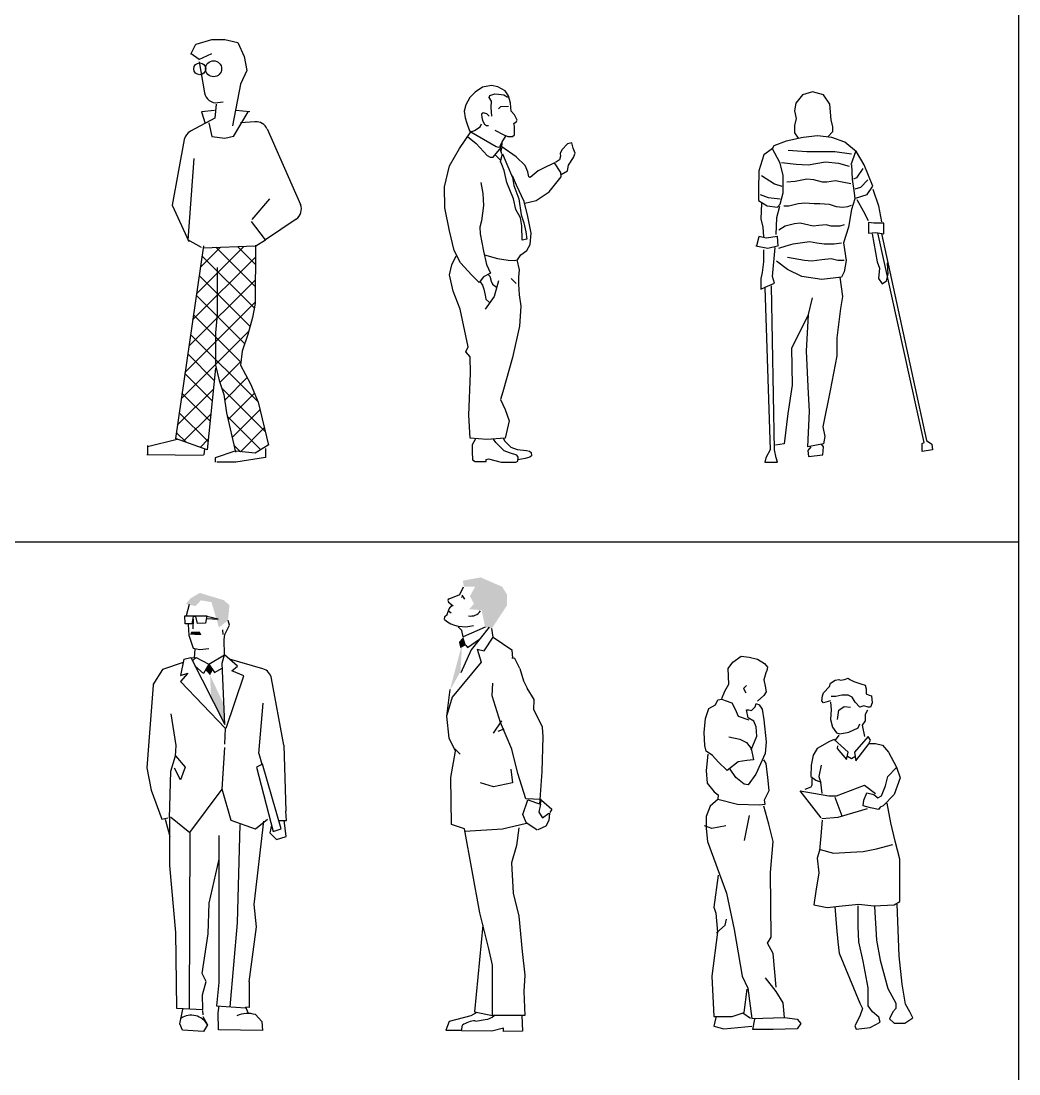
# Model space of a CAD drawing. Header units: millimetres. Extents: x 80073 to 99926, y 37306 to 52946.
# Drawn here: x 95718 to 99926, y 45159 to 49599 of the extents above; entities that cross this region are included whole.
import ezdxf

# ---------------------------------------------------------------- set-up
doc = ezdxf.new("R2010")
doc.units = ezdxf.units.MM
doc.layers.add('www.cad-blocks.net', color=7, linetype='Continuous')

# ---------------------------------------------------------------- blocks, each defined once
blk = doc.blocks.new('*X38')
at = {"color": 0}
for p, q in [((2.2293, 1.0928), (2.4289, 1.2924)), ((2.2455, 1.2037), (2.331, 1.2891)), ((2.4776, 1.1214), (2.3106, 1.2885)), ((2.4781, 1.2156), (2.4023, 1.2915)), ((2.2132, 0.9819), (2.4783, 1.247)), ((2.4733, 1.0311), (2.2525, 1.2518)), ((2.4552, 0.9545), (2.2405, 1.1691)), ((2.197, 0.871), (2.4778, 1.1518)), ((2.4332, 0.8818), (2.2284, 1.0865)), ((2.1808, 0.7601), (2.4773, 1.0566)), ((2.4165, 0.8037), (2.2164, 1.0038)), ((2.1646, 0.6492), (2.4496, 0.9343)), ((2.4881, 0.6374), (2.2043, 0.9212)), ((2.3042, 0.7266), (2.1922, 0.8385)), ((2.3278, 0.7177), (2.4169, 0.8068)), ((2.2954, 0.6407), (2.1802, 0.7559)), ((2.3482, 0.6434), (2.4436, 0.7388)), ((2.1485, 0.5384), (2.3005, 0.6904)), ((2.2866, 0.5547), (2.1681, 0.6732)), ((2.5189, 0.5119), (2.3353, 0.6955)), ((2.3624, 0.5628), (2.4735, 0.6739)), ((2.2779, 0.4688), (2.1561, 0.5906)), ((2.1749, 0.4701), (2.2897, 0.5849)), ((2.3799, 0.4857), (2.4969, 0.6026)), ((2.5011, 0.4349), (2.3592, 0.5769)), ((2.1859, 0.466), (2.144, 0.5079)), ((2.4151, 0.4262), (2.5154, 0.5264)), ((2.2442, 0.4447), (2.2789, 0.4794)), ((2.4152, 0.4261), (2.387, 0.4543))]:
    blk.add_line(p, q, dxfattribs=at)
blk = doc.blocks.new('A$C3CC35B00')
at = {"linetype": 'ByBlock'}
for p, q in [((0.2069, 1.7634), (0.2733, 1.7829)), ((0.2733, 1.7829), (0.328, 1.7829)), ((0.328, 1.7829), (0.3826, 1.7699)), ((0.1847, 1.7208), (0.2067, 1.7635)), ((0.3826, 1.7699), (0.4099, 1.7114)), ((0.2205, 1.6987), (0.1862, 1.7223)), ((0.2187, 1.6984), (0.2733, 1.7244)), ((0.2205, 1.6888), (0.2423, 1.5582)), ((0.4099, 1.7114), (0.4217, 1.6529)), ((0.4217, 1.6529), (0.3943, 1.5945)), ((0.3943, 1.5945), (0.3611, 1.4189)), ((0.292, 1.5102), (0.2861, 1.4507)), ((0.2985, 1.5169), (0.3218, 1.5201)), ((0.285, 1.484), (0.2304, 1.4775)), ((0.2304, 1.4775), (0.2458, 1.4293)), ((0.4256, 1.4775), (0.3631, 1.3735)), ((0.4334, 1.4775), (0.3748, 1.484)), ((0.2861, 1.4507), (0.183, 1.3961)), ((0.2616, 1.432), (0.2733, 1.3735)), ((0.4555, 1.4363), (0.3943, 1.432)), ((0.5062, 1.4061), (0.6468, 1.0869)), ((0.1572, 1.361), (0.1059, 1.0845)), ((0.2733, 1.3735), (0.328, 1.367)), ((0.328, 1.367), (0.3644, 1.3755)), ((0.1972, 1.2812), (0.1721, 0.936)), ((0.4435, 1.0237), (0.5185, 1.1111)), ((0.1059, 1.0845), (0.1764, 0.9311)), ((0.629, 1.0253), (0.4997, 0.9382)), ((0.4997, 0.9382), (0.4412, 1.0161)), ((0.2304, 0.9057), (0.1718, 0.9382)), ((0.4594, 0.9125), (0.4997, 0.9382)), ((0.2382, 0.9122), (0.1198, 0.1009)), ((0.2389, 0.905), (0.4568, 0.9122)), ((0.458, 0.9156), (0.4568, 0.6693)), ((0.2967, 0.8221), (0.2967, 0.6953)), ((0.2967, 0.6953), (0.2967, 0.6238)), ((0.4568, 0.6693), (0.4451, 0.6108)), ((0.2967, 0.6238), (0.2889, 0.5458)), ((0.4451, 0.6108), (0.4256, 0.5393)), ((0.2889, 0.5458), (0.2889, 0.4094)), ((0.4256, 0.5393), (0.4021, 0.4679)), ((0.4021, 0.4679), (0.3943, 0.4094)), ((0.2889, 0.4094), (0.3045, 0.3444)), ((0.3943, 0.4094), (0.4373, 0.3314)), ((0.2889, 0.3964), (0.2538, 0.052)), ((0.3045, 0.3444), (0.3241, 0.2859)), ((0.4373, 0.3314), (0.4685, 0.2534)), ((0.3241, 0.2859), (0.3358, 0.2079)), ((0.4685, 0.2534), (0.5125, 0.072)), ((0.3358, 0.2079), (0.3732, 0.0431)), ((0.1279, 0.0953), (0.0027, 0.0645)), ((0.2538, 0.052), (0.1198, 0.1009)), ((0.0027, 0.0703), (0.0027, 0.032)), ((0.2422, 0.056), (0.2401, 0.032)), ((0.3707, 0.0461), (0.2871, 0.0186)), ((0.4568, 0.039), (0.3744, 0.0461)), ((0.5114, 0.0715), (0.4568, 0.039)), ((0.4997, 0.0585), (0.4997, 0.0195)), ((0, 0.033), (0.2387, 0.0304)), ((0.2871, 0.0186), (0.2871, 0.0006)), ((0.3748, 0), (0.2947, 0.0006)), ((0.4997, 0.0195), (0.3748, 0))]:
    blk.add_line(p, q, dxfattribs=at)
for centre, radius in [((0.2811, 1.6594), 0.0338), ((0.2226, 1.6594), 0.025)]:
    blk.add_circle(centre, radius, dxfattribs=at)
for centre, start, end in [((0.2916, 1.5664), 189.4742, 277.8972), ((0.4604, 1.386), 23.7765, 94.3268), ((0.2064, 1.3519), 117.9068, 169.4963), ((0.6011, 1.0667), 303.9698, 23.7765)]:
    blk.add_arc(centre, 0.05, start, end, dxfattribs=at)
blk.add_blockref('*X38', (-2.0205, -0.3818), dxfattribs=at)
blk = doc.blocks.new('A$C4BBA3405')
at = {"linetype": 'ByBlock'}
for p, q in [((0.2426, 1.3003), (0.2365, 1.3172)), ((0.186, 0.7908), (0.1919, 0.7845)), ((0.1919, 0.7845), (0.1978, 0.7638)), ((0.1978, 0.7638), (0.2029, 0.7514)), ((0.3028, 0.7535), (0.2816, 0.7752)), ((0.2138, 0.7421), (0.2198, 0.7391))]:
    blk.add_line(p, q, dxfattribs=at)
for points in [[(0.212, 1.4001), (0.2512, 1.3804), (0.2674, 1.3733), (0.287, 1.3733), (0.2951, 1.3804), (0.2962, 1.417), (0.2928, 1.4282), (0.3043, 1.4367), (0.3066, 1.4424), (0.2951, 1.4649), (0.2812, 1.4804), (0.279, 1.5143), (0.2708, 1.5453), (0.2558, 1.5664), (0.2258, 1.5834), (0.1993, 1.589), (0.1611, 1.5819), (0.1299, 1.5608), (0.1069, 1.5383), (0.0907, 1.5073), (0.0838, 1.4804), (0.0873, 1.4522), (0.0942, 1.4297), (0.1057, 1.3972), (0.1173, 1.3945), (0.1265, 1.3987), (0.1507, 1.4141), (0.1565, 1.4268)], [(0.2004, 1.4592), (0.197, 1.496), (0.1993, 1.5227), (0.1889, 1.5383), (0.1912, 1.5468), (0.212, 1.5537), (0.2282, 1.5524), (0.25, 1.5495), (0.264, 1.541), (0.2708, 1.541)], [(0.1889, 1.4592), (0.1796, 1.4692), (0.1635, 1.4734), (0.1565, 1.4677), (0.1577, 1.4536), (0.1611, 1.4409), (0.1693, 1.4255), (0.1773, 1.4199), (0.1854, 1.4199)], [(0.2708, 1.5002), (0.2362, 1.4988), (0.2282, 1.4902)], [(0.1536, 1.1798), (0.1622, 1.133), (0.1642, 1.0834), (0.1558, 1.0183), (0.1493, 0.9922), (0.1515, 0.9636), (0.1642, 0.8907), (0.1771, 0.8334), (0.1941, 0.7969), (0.1642, 0.7814), (0.1472, 0.7578), (0.1152, 0.7891), (0.0682, 0.8411), (0.0406, 0.8933), (0.0213, 0.9767), (0.0021, 1.0731), (0, 1.1616), (0.0213, 1.2502), (0.0641, 1.3231), (0.111, 1.394), (0.2186, 1.332), (0.2283, 1.3295), (0.2358, 1.3303), (0.2426, 1.3327), (0.2434, 1.3411), (0.2434, 1.3495)], [(0.0977, 1.3733), (0.1335, 1.3437), (0.1808, 1.2943), (0.1935, 1.2872), (0.205, 1.2872), (0.2396, 1.3282)], [(0.235, 1.3338), (0.2432, 1.3521), (0.2594, 1.376)], [(0.4928, 1.2141), (0.5188, 1.2291), (0.5234, 1.2535), (0.5449, 1.2853), (0.5511, 1.3041), (0.5433, 1.3246), (0.5372, 1.3471), (0.5188, 1.3433), (0.4958, 1.3172), (0.4882, 1.3021), (0.4897, 1.2909), (0.4851, 1.276), (0.4682, 1.2647)], [(0.2135, 1.2965), (0.2365, 1.274)], [(0.3393, 1.0922), (0.3866, 1.1047), (0.4422, 1.1412), (0.4917, 1.2042), (0.4906, 1.2217), (0.4649, 1.2633), (0.4145, 1.2393), (0.3959, 1.2293), (0.3619, 1.2017), (0.3558, 1.2042), (0.3516, 1.2255), (0.3402, 1.2519), (0.3032, 1.2884), (0.2424, 1.3299), (0.2373, 1.3123)], [(0.169, 0.875), (0.2242, 0.86), (0.2688, 0.8525), (0.2948, 0.8507), (0.3086, 0.8544), (0.3224, 0.875), (0.347, 0.8937), (0.3623, 0.9181), (0.3654, 0.9669), (0.3516, 1.0361), (0.3363, 1.0998), (0.304, 1.1691), (0.2872, 1.2085)], [(0.305, 0.8533), (0.3148, 0.8112), (0.3124, 0.7811), (0.3124, 0.7511), (0.3148, 0.706), (0.3221, 0.658), (0.3173, 0.5739), (0.2877, 0.4418), (0.246, 0.2976), (0.2361, 0.2645), (0.2557, 0.2224), (0.273, 0.1744), (0.2557, 0.1023), (0.1795, 0.0963), (0.1082, 0.1023), (0.1033, 0.1984), (0.1107, 0.3757), (0.1082, 0.4448), (0.0909, 0.4657), (0.1008, 0.4868), (0.0663, 0.646), (0.0369, 0.7211), (0.0221, 0.7901), (0.0319, 0.8322), (0.0492, 0.8712)], [(0.1503, 0.7608), (0.1605, 0.7463), (0.1656, 0.7307), (0.1715, 0.705), (0.1741, 0.6883), (0.191, 0.6719)], [(0.2283, 0.7649), (0.2096, 0.6997), (0.1724, 0.646)], [(0.2029, 0.7514), (0.2138, 0.7421)], [(0.1314, 0.099), (0.1177, 0.0733), (0.1164, 0.045), (0.1191, 0.0101), (0.1294, 0.0034), (0.1757, 0.0034), (0.1764, 0.0116), (0.186, 0.0141), (0.2397, 0), (0.3019, 0.0009), (0.31, 0.005), (0.3114, 0.0208), (0.306, 0.03), (0.2746, 0.04), (0.2514, 0.0475), (0.2173, 0.0833), (0.2077, 0.0975)], [(0.2486, 0.0999), (0.2541, 0.0908), (0.28, 0.0641), (0.3066, 0.0534), (0.3469, 0.0492), (0.3584, 0.0467), (0.3652, 0.0408), (0.3672, 0.0275), (0.3605, 0.0208), (0.3407, 0.0158), (0.31, 0.0109)]]:
    blk.add_lwpolyline(points, dxfattribs=at)
blk.add_lwpolyline([(0.2457, 1.3003), (0.2626, 1.2571), (0.2872, 1.201), (0.2933, 1.1673), (0.3132, 1.111), (0.3239, 1.0436), (0.3348, 1.0099), (0.344, 0.9725), (0.347, 0.9406), (0.3286, 0.9368), (0.3271, 0.9968), (0.3209, 1.0306), (0.301, 1.0661), (0.2918, 1.111), (0.2626, 1.1803), (0.2519, 1.231), (0.2426, 1.2553), (0.2365, 1.2684)], close=True, dxfattribs=at)
blk = doc.blocks.new('A$C0E107E79')
at = {"linetype": 'ByBlock'}
for p, q in [((0.2386, 1.5619), (0.1965, 1.5492)), ((0.2857, 1.5492), (0.2386, 1.5619)), ((0.1678, 1.5139), (0.1625, 1.482)), ((0.1965, 1.5492), (0.1678, 1.5139)), ((0.3119, 1.5108), (0.2857, 1.5492)), ((0.3172, 1.4436), (0.3119, 1.5108)), ((0.1625, 1.482), (0.1704, 1.45)), ((0.1704, 1.45), (0.1625, 1.421)), ((0.1625, 1.421), (0.1625, 1.3891)), ((0.3251, 1.4146), (0.3172, 1.4436)), ((0.1625, 1.3891), (0.1782, 1.3667)), ((0.304, 1.3731), (0.3251, 1.3955)), ((0.3251, 1.3955), (0.3251, 1.4146)), ((0.076, 1.3347), (0.0681, 1.3218)), ((0.1284, 1.3538), (0.076, 1.3347)), ((0.1992, 1.3698), (0.1284, 1.3538)), ((0.2595, 1.3762), (0.1992, 1.3698)), ((0.3198, 1.3698), (0.2595, 1.3762)), ((0.3749, 1.3507), (0.3198, 1.3698)), ((0.4247, 1.309), (0.3749, 1.3507)), ((0.034, 1.2963), (0.0131, 1.2291)), ((0.0681, 1.3218), (0.034, 1.2963)), ((0.1022, 1.261), (0.0681, 1.3251)), ((0.2149, 1.309), (0.1363, 1.3154)), ((0.27, 1.309), (0.2149, 1.309)), ((0.333, 1.309), (0.27, 1.309)), ((0.4036, 1.2994), (0.333, 1.309)), ((0.4194, 1.309), (0.4011, 1.2546)), ((0.4561, 1.2546), (0.4247, 1.309)), ((0.1153, 1.2098), (0.1022, 1.261)), ((0.1075, 1.2642), (0.1704, 1.2579)), ((0.1704, 1.2579), (0.2202, 1.2546)), ((0.2202, 1.2546), (0.2936, 1.2675)), ((0.2936, 1.2675), (0.3486, 1.261)), ((0.3486, 1.261), (0.3932, 1.2482)), ((0.4036, 1.2546), (0.4063, 1.1938)), ((0.4928, 1.165), (0.4561, 1.2546)), ((0.0131, 1.2291), (0.0104, 1.149)), ((0.0236, 1.2098), (0.0786, 1.1746)), ((0.1153, 1.1362), (0.1153, 1.2098)), ((0.4247, 1.2001), (0.4115, 1.1938)), ((0.4509, 1.2386), (0.4247, 1.2001)), ((0.0786, 1.1746), (0.11, 1.165)), ((0.1651, 1.1841), (0.1311, 1.181)), ((0.2149, 1.1938), (0.1651, 1.1841)), ((0.2438, 1.1907), (0.2149, 1.1938)), ((0.2805, 1.181), (0.2438, 1.1907)), ((0.2988, 1.181), (0.2805, 1.181)), ((0.3355, 1.1874), (0.2988, 1.181)), ((0.3644, 1.181), (0.3355, 1.1874)), ((0.4011, 1.1746), (0.3644, 1.181)), ((0.4063, 1.1938), (0.4142, 1.1362)), ((0.4405, 1.1586), (0.4168, 1.1522)), ((0.4719, 1.1907), (0.4405, 1.1586)), ((0.4692, 1.1299), (0.4928, 1.165)), ((0.0104, 1.149), (0.0104, 1.1042)), ((0.0183, 1.1299), (0.0523, 1.1169)), ((0.0523, 1.1169), (0.1022, 1.1106)), ((0.1022, 1.0882), (0.1153, 1.1362)), ((0.4168, 1.1106), (0.4036, 1.0658)), ((0.4142, 1.1362), (0.4168, 1.1106)), ((0.4194, 1.1138), (0.4692, 1.1299)), ((0.4928, 1.1522), (0.5164, 1.0818)), ((0.0104, 1.1042), (0.0471, 1.0818)), ((0.0236, 1.0914), (0.0209, 1.0273)), ((0.0471, 1.0818), (0.0917, 1.0754)), ((0.0996, 1.0785), (0.0865, 1.0305)), ((0.0917, 1.0754), (0.1022, 1.0882)), ((0.1179, 1.0818), (0.139, 1.0818)), ((0.139, 1.0818), (0.1782, 1.0914)), ((0.1782, 1.0914), (0.2071, 1.0945)), ((0.2071, 1.0945), (0.2463, 1.0914)), ((0.2463, 1.0914), (0.27, 1.0914)), ((0.27, 1.0914), (0.3093, 1.0882)), ((0.3093, 1.0882), (0.3382, 1.0785)), ((0.3382, 1.0785), (0.367, 1.0754)), ((0.367, 1.0754), (0.388, 1.0785)), ((0.388, 1.0785), (0.4036, 1.0849)), ((0.4036, 1.0658), (0.3905, 0.992)), ((0.4535, 1.0594), (0.4273, 1.1073)), ((0.5164, 1.0818), (0.5295, 1.0146)), ((0.0209, 1.0273), (0.0288, 0.992)), ((0.0865, 1.0305), (0.0838, 0.9602)), ((0.4745, 1.0177), (0.4535, 1.0594)), ((0.0288, 0.992), (0.0315, 0.9505)), ((0.1232, 0.9953), (0.0969, 0.9793)), ((0.1625, 1.0049), (0.1232, 0.9953)), ((0.1861, 1.0081), (0.1625, 1.0049)), ((0.2411, 0.9953), (0.1861, 1.0081)), ((0.2648, 0.9986), (0.2411, 0.9953)), ((0.2961, 1.0017), (0.2648, 0.9986)), ((0.3172, 0.9953), (0.2961, 1.0017)), ((0.3538, 0.9953), (0.3172, 0.9953)), ((0.3722, 1.0017), (0.3538, 0.9953)), ((0.3905, 0.992), (0.3696, 0.9248)), ((0.4745, 1.0113), (0.4745, 0.9665)), ((0.498, 1.0081), (0.4745, 1.0113)), ((0.5401, 1.0081), (0.498, 1.0081)), ((0.5401, 0.9633), (0.5401, 1.0081)), ((0.0131, 0.9505), (0.0025, 0.9121)), ((0.0131, 0.9536), (0.0446, 0.9472)), ((0.0446, 0.9472), (0.0892, 0.9536)), ((0.0893, 0.9536), (0.0921, 0.9119)), ((0.4745, 0.9665), (0.5059, 0.9696)), ((0.4903, 0.9633), (0.5112, 0.8449)), ((0.5059, 0.9696), (0.5401, 0.9633)), ((0.7102, 0.0835), (0.5142, 0.9683)), ((0.5298, 0.9646), (0.7195, 0.0911)), ((0, 0.9121), (0.0498, 0.9024)), ((0.0315, 0.8961), (0.0315, 0.8449)), ((0.0498, 0.9024), (0.0917, 0.9121)), ((0.0707, 0.7841), (0.0813, 0.9057)), ((0.0969, 0.9024), (0.1284, 0.9121)), ((0.1284, 0.9121), (0.1573, 0.9217)), ((0.1573, 0.9217), (0.1861, 0.9248)), ((0.1861, 0.9248), (0.2255, 0.9312)), ((0.2255, 0.9312), (0.2569, 0.9248)), ((0.2569, 0.9248), (0.2884, 0.9217)), ((0.2884, 0.9217), (0.3303, 0.9217)), ((0.3303, 0.9217), (0.3617, 0.9248)), ((0.3696, 0.9248), (0.3801, 0.8513)), ((0.0315, 0.8449), (0.0262, 0.8001)), ((0.1336, 0.8129), (0.0865, 0.848)), ((0.2044, 0.8513), (0.1336, 0.864)), ((0.2359, 0.848), (0.2044, 0.8513)), ((0.2778, 0.8544), (0.2359, 0.848)), ((0.3172, 0.8576), (0.2778, 0.8544)), ((0.3461, 0.8513), (0.3172, 0.8576)), ((0.3722, 0.8513), (0.3461, 0.8513)), ((0.3801, 0.8513), (0.3722, 0.8032)), ((0.5112, 0.8449), (0.5217, 0.8192)), ((0.0262, 0.8001), (0.0209, 0.7744)), ((0.194, 0.7841), (0.1336, 0.8129)), ((0.3722, 0.8032), (0.3617, 0.7808)), ((0.5217, 0.8192), (0.5164, 0.7744)), ((0.5584, 0.7936), (0.5557, 0.8416)), ((0.0209, 0.7744), (0.0209, 0.7296)), ((0.0392, 0.7391), (0.0786, 0.7551)), ((0.0786, 0.7551), (0.0707, 0.7841)), ((0.2778, 0.7712), (0.194, 0.7841)), ((0.3617, 0.7808), (0.2778, 0.7712)), ((0.3544, 0.7803), (0.3647, 0.6991)), ((0.5164, 0.7744), (0.5322, 0.752)), ((0.5322, 0.752), (0.5505, 0.7648)), ((0.5505, 0.7648), (0.5584, 0.7936)), ((0.0209, 0.7296), (0.0392, 0.7391)), ((0.0384, 0.7367), (0.0601, 0.0531)), ((0.0789, 0.0531), (0.0664, 0.7444)), ((0.2368, 0.6929), (0.2189, 0.618)), ((0.3647, 0.6991), (0.3569, 0.6492)), ((0.3569, 0.6492), (0.3417, 0.5243)), ((0.2189, 0.618), (0.1499, 0.4806)), ((0.2138, 0.4681), (0.2214, 0.6211)), ((0.3417, 0.5243), (0.3417, 0.4494)), ((0.1499, 0.4806), (0.1525, 0.3245)), ((0.2214, 0.2902), (0.2138, 0.4681)), ((0.3417, 0.4494), (0.3135, 0.3026)), ((0.1525, 0.3245), (0.1345, 0.206)), ((0.2267, 0.2153), (0.2214, 0.2902)), ((0.3135, 0.3026), (0.2829, 0.1498)), ((0.1345, 0.206), (0.1193, 0.078)), ((0.2189, 0.0654), (0.2267, 0.2153)), ((0.2829, 0.1498), (0.2905, 0.1092)), ((0.2905, 0.1092), (0.2854, 0.078)), ((0.7195, 0.0911), (0.7413, 0.0759)), ((0.0601, 0.0531), (0.0415, 0.019)), ((0.085, 0.019), (0.0789, 0.0531)), ((0.1193, 0.078), (0.0834, 0.0718)), ((0.2854, 0.078), (0.2189, 0.0654)), ((0.2317, 0.0654), (0.2189, 0.0499)), ((0.2189, 0.0499), (0.2214, 0.0248)), ((0.2854, 0.0654), (0.2777, 0.0749)), ((0.2829, 0.0311), (0.2854, 0.0654)), ((0.7009, 0.0796), (0.7102, 0.0835)), ((0.7009, 0.0454), (0.7009, 0.0796)), ((0.7444, 0.0531), (0.7009, 0.0454)), ((0.7413, 0.0759), (0.7444, 0.0531)), ((0.0415, 0.019), (0.0384, 0)), ((0.0384, 0), (0.0913, 0)), ((0.0913, 0), (0.085, 0.019)), ((0.2214, 0.0248), (0.2829, 0.0311))]:
    blk.add_line(p, q, dxfattribs=at)
blk = doc.blocks.new('HUM1')
for p, q in [((-3.822614, 68.40859), (-4.327895, 66.53183)), ((-4.472261, 65.23254), (-4.544444, 66.53183)), ((-4.544444, 66.53183), (-2.956418, 66.53183)), ((-3.389516, 65.23254), (-4.472261, 65.23254)), ((-3.96698, 65.16035), (-3.894797, 63.42796)), ((-3.172967, 66.45965), (-3.389516, 65.23254)), ((-3.172967, 66.02655), (-3.24515, 64.43852)), ((-2.739869, 66.45965), (-3.172967, 66.45965)), ((-2.956418, 66.53183), (-0.935294, 66.53183)), ((-2.451137, 65.30472), (-2.739869, 66.45965)), ((-1.151843, 65.37691), (-2.451137, 65.30472)), ((-0.935294, 66.53183), (-1.151843, 65.37691)), ((0.869281, 66.02655), (-0.935294, 66.45965)), ((-0.935294, 66.09873), (0.869281, 66.02655)), ((1.952026, 63.50014), (2.746039, 65.01599)), ((2.746039, 65.01599), (2.52949, 65.81001)), ((-3.894797, 63.42796), (-3.172967, 61.33466)), ((1.591111, 64.29416), (1.663294, 63.50014)), ((1.879843, 62.70613), (1.952026, 63.50014)), ((1.896525, 60.25034), (1.879843, 62.70613)), ((-4.682551, 59.50503), (-3.524598, 59.78233)), ((-3.524598, 59.78233), (-2.667686, 59.74663)), ((-3.524598, 59.78233), (1.981937, 48.95171)), ((-3.172967, 61.33466), (-2.090222, 61.11811)), ((-2.667686, 59.81881), (-3.172967, 59.38572)), ((-2.892106, 61.15207), (-2.983723, 59.7556)), ((-2.667686, 59.81881), (-0.646562, 58.73607)), ((-2.090222, 61.11811), (-0.646562, 61.26247)), ((-0.646562, 58.73607), (1.896525, 60.25034)), ((1.553945, 58.89384), (1.896525, 60.25034)), ((4.009807, 58.40568), (1.896525, 60.25034)), ((-4.799643, 58.9607), (-8.139419, 57.86388)), ((-4.682551, 59.50503), (-5.251114, 56.86195)), ((-1.512758, 57.22023), (-2.884235, 58.44733)), ((-0.646562, 58.73607), (-1.512758, 57.22023)), ((-0.646562, 58.73607), (0.291817, 57.36459)), ((0.291817, 57.36459), (1.518928, 58.08642)), ((1.981937, 48.95171), (1.553945, 58.89384)), ((8.137567, 57.95306), (2.746039, 59.53008)), ((3.115356, 57.62792), (4.009807, 58.40568)), ((-8.139419, 57.86388), (-9.723408, 55.38502)), ((-5.251114, 56.86195), (-4.044708, 57.24147)), ((-4.044708, 57.24147), (-5.230585, 55.88413)), ((2.178479, 48.32101), (5.071822, 56.82568)), ((5.071822, 56.82568), (3.115356, 57.62792)), ((11.51024, 45.59014), (9.543751, 56.39171)), ((-9.646409, 55.32079), (-10.35915, 46.15692)), ((-5.230585, 55.88413), (2.042438, 48.32101)), ((7.484101, 44.23976), (8.164309, 52.40226)), ((-6.795427, 50.63704), (-5.98086, 45.546)), ((2.042438, 48.32101), (1.906396, 45.73622)), ((-10.35915, 46.15692), (-10.66462, 41.88045)), ((-5.98086, 45.546), (-6.082681, 43.81504)), ((1.527735, 38.45134), (1.960067, 45.1732)), ((11.51024, 45.59014), (11.83743, 34.85289)), ((-6.815095, 41.37958), (-6.020928, 43.85275)), ((-6.020928, 43.85275), (-4.460619, 41.98038)), ((7.484101, 44.23976), (7.984083, 42.48982)), ((-10.66462, 41.88045), (-9.992084, 38.29361)), ((-7.026008, 33.75159), (-6.815095, 41.37958)), ((-5.240774, 39.95198), (-6.176959, 41.82435)), ((-4.460619, 41.98038), (-5.240774, 39.95198)), ((8.08674, 42.47416), (7.118128, 42.0153)), ((7.118128, 42.0153), (9.817242, 31.54739)), ((11.10617, 32.01298), (8.08674, 42.47416)), ((-9.992084, 38.29361), (-8.253917, 33.57003)), ((-3.688269, 31.42665), (1.527735, 38.45134)), ((2.994729, 33.35643), (1.527735, 38.45134)), ((11.97347, 33.35643), (11.83743, 34.85289)), ((-8.253917, 33.57003), (-7.29149, 33.78362)), ((-7.737269, 33.55471), (-6.957114, 30.74615)), ((-7.026008, 33.75159), (-7.032844, 26.04355)), ((-6.847156, 33.97343), (-3.688269, 31.42665)), ((6.924465, 31.95892), (2.994729, 33.35643)), ((4.397351, 32.68885), (3.973791, 16.78003)), ((6.727158, 19.75457), (8.300351, 33.22039)), ((8.898462, 33.53519), (6.924465, 31.95892)), ((9.553345, 32.57086), (9.270106, 31.37028)), ((10.72077, 33.34826), (11.97347, 33.35643)), ((11.92263, 30.74615), (11.61057, 33.39868)), ((-3.688269, 31.42665), (-3.835666, 2.799051)), ((0.971522, 30.90219), (0.971522, 7.102078)), ((9.270106, 31.37028), (10.36232, 30.27806)), ((9.817242, 31.54739), (11.10617, 32.01298)), ((10.36232, 30.27806), (11.92263, 30.74615)), ((-7.032844, 26.04355), (-6.045548, 15.16864)), ((-0.57981, 19.93849), (1.05822, 27.0736)), ((-0.727926, 14.94296), (-0.57981, 19.93849)), ((7.090211, 16.11908), (6.727158, 19.75457)), ((3.973791, 16.78003), (2.801707, 3.105707)), ((5.890498, 7.185569), (7.090211, 16.11908)), ((-6.045548, 15.16864), (-5.887038, 2.907438)), ((-1.72368, 8.546594), (-0.727926, 14.94296)), ((-1.071586, 7.21098), (-1.72368, 8.546594)), ((-1.633555, 5.057162), (-1.071586, 7.21098)), ((0.971522, 7.102078), (0.613183, 3.282771)), ((5.890498, 7.185569), (5.893783, 3.013441)), ((-1.583649, 2.680062), (-1.633555, 5.057162)), ((-5.887038, 2.907438), (-1.583649, 2.680062)), ((-5.326252, 0.363019), (-4.84747, 2.761836)), ((-1.661489, 2.534584), (-1.577835, 1.816687)), ((0.613183, 3.282771), (5.325302, 2.976908)), ((0.868797, 2.160142), (1.058419, 3.297875)), ((0.963608, -0.589378), (0.868797, 2.160142)), ((5.747047, 2.13766), (5.373901, 3.066453)), ((5.893783, 3.013441), (5.373901, 3.066453)), ((6.954949, 1.860375), (7.979626, 0.737976)), ((-4.885231, -0.654106), (-5.326252, 0.363019)), ((-1.605463, 1.564936), (-0.85411, 0.209684)), ((-0.85411, 0.209684), (-1.515592, -0.860348)), ((7.979626, 0.737976), (8.074437, -0.684189)), ((-1.515592, -0.860348), (-4.885231, -0.654106)), ((8.074437, -0.684189), (0.963608, -0.589378))]:
    blk.add_line(p, q)
for centre, radius, start, end in [((7.576094, 56.03349), 2, 10.31801, 73.69582), ((-3.49242, -1.230105), 3.005606, 28.62235, 123.307), ((5.653584, -2.162399), 4.228032, 72.07363, 114.4627)]:
    blk.add_arc(centre, radius, start, end)
for points in [[(-3.641343, 69.35994), (1.77814, 69.10266), (-2.108732, 70.26917)], [(-4.331011, 68.46841), (-2.789067, 68.12972), (-3.641343, 69.35994), (-1.716955, 69.28227)], [(-0.205189, 68.77429), (2.723075, 68.27918), (-3.641343, 69.35994), (1.77814, 69.10266)], [(1.011425, 64.65073), (2.471291, 65.81142), (-0.205189, 68.77429), (2.723075, 68.27918)], [(-3.678248, 63.50014), (-3.461699, 64.00542), (-1.80149, 63.42796), (-2.090222, 64.00542)], [(-0.702649, 58.76611), (-1.206258, 57.7566), (0.020926, 57.76051), (-0.430013, 56.93149)], [(-0.430013, 56.93149), (1.80766, 52.16742), (-0.27869, 53.39806), (1.981937, 48.95171)]]:
    blk.add_solid(points)
blk = doc.blocks.new('A$C16D92657')
at = {"xscale": 0.026, "yscale": 0.026, "zscale": 0.026}
blk.add_blockref('HUM1', (0.2773, 0.0224), dxfattribs=at)
blk = doc.blocks.new('HUM2')
for p, q in [((-4.616374, 70.85574), (-3.997839, 72.10197)), ((-6.35284, 70.12598), (-4.616374, 70.85574)), ((-4.271193, 70.7448), (-3.861502, 70.0893)), ((-6.652972, 67.5754), (-6.319059, 68.51717)), ((-6.420793, 69.6126), (-5.664146, 69.0241)), ((-6.319059, 68.51717), (-5.82717, 69.09715)), ((-7.111432, 66.77053), (-7.060038, 67.2771)), ((-7.060038, 67.2771), (-6.652972, 67.5754)), ((-6.426686, 68.21362), (-5.991899, 67.87697)), ((-4.274653, 64.98871), (-4.872989, 65.59072)), ((-4.045601, 63.96749), (-4.274653, 64.98871)), ((-0.496672, 65.51875), (-4.045601, 63.96749)), ((0.156696, 65.55239), (-2.767562, 61.87262)), ((0.803881, 63.92232), (0.566388, 65.30658)), ((-3.369871, 62.22322), (-1.39528, 63.59945)), ((-0.676927, 61.72426), (0.803881, 63.92232)), ((0.803881, 63.92232), (3.802274, 61.85703)), ((-2.767562, 61.87262), (-4.43507, 58.1263)), ((-3.615686, 62.63291), (-3.369871, 62.22322)), ((-1.787708, 61.95112), (-0.676927, 61.72426)), ((-1.787708, 61.95112), (-1.157535, 59.847)), ((3.802274, 61.85703), (3.949473, 60.53224)), ((-1.157535, 59.847), (-5.828023, 54.19326)), ((3.840705, 60.58445), (4.332335, 60.50251)), ((5.106757, 58.85807), (4.326722, 60.4824)), ((5.106757, 58.85807), (5.725288, 56.81528)), ((0.614787, 54.39478), (0.741072, 56.43501)), ((5.725288, 56.81528), (6.298856, 55.66815)), ((-6.7158, 51.11313), (-6.155776, 55.42233)), ((7.451265, 53.79567), (6.2869, 55.64796)), ((-5.828023, 54.19326), (-6.729345, 51.24348)), ((2.010032, 50.08417), (0.614787, 54.39478)), ((7.377841, 52.19888), (7.451265, 53.79567)), ((8.818612, 49.32648), (7.377841, 52.19888)), ((-6.332588, 47.53704), (-6.7158, 51.11313)), ((2.123101, 50.36435), (0.786916, 48.35009)), ((3.847608, 45.76804), (2.010032, 50.08417)), ((2.511739, 48.9908), (1.570264, 48.62099)), ((8.887248, 47.73299), (8.818612, 49.32648)), ((-5.319827, 45.41275), (-6.332588, 47.53704)), ((8.748463, 42.15485), (8.887248, 47.73299)), ((-6.041527, 41.13188), (-5.319827, 45.41275)), ((-5.43986, 45.82058), (-4.566216, 44.9249)), ((4.792083, 41.82597), (3.847608, 45.76804)), ((-5.959707, 33.53738), (-6.041527, 41.13188)), ((3.686811, 42.49516), (3.943755, 40.27433)), ((6.088952, 37.671), (4.792083, 41.82597)), ((8.382458, 36.83992), (8.748463, 42.15485)), ((0.846705, 39.66536), (-1.236098, 40.26445)), ((3.943755, 40.27433), (0.846705, 39.66536)), ((8.586191, 37.58692), (6.088952, 37.671)), ((8.461747, 36.82597), (8.586191, 37.58692)), ((5.626787, 35.13338), (6.423728, 37.53664)), ((6.423728, 37.53664), (8.461747, 36.82597)), ((8.461747, 36.82597), (8.218245, 35.50841)), ((8.376953, 37.07669), (8.651898, 37.4779)), ((8.651898, 37.4779), (10.31219, 36.03197)), ((10.31219, 36.03197), (9.967705, 35.46511)), ((6.211904, 33.74141), (5.626787, 35.13338)), ((8.218245, 35.50841), (8.807041, 34.62521)), ((8.807041, 34.62521), (9.837434, 35.36121)), ((9.836989, 34.17739), (9.340693, 33.23994)), ((9.947277, 35.39056), (9.836989, 34.17739)), ((-3.826981, 32.82891), (-5.959707, 33.53738)), ((-1.361747, 19.17796), (-3.826981, 32.82891)), ((-3.786604, 32.45081), (2.316455, 32.82961)), ((2.316455, 32.82961), (6.211904, 33.74141)), ((4.934098, 33.00102), (4.558928, 30.11798)), ((6.242005, 33.80529), (7.942676, 32.66036)), ((9.340693, 33.23994), (8.017236, 32.6885)), ((4.558928, 30.11798), (3.771529, 27.30433)), ((3.771529, 27.30433), (4.044244, 22.36748)), ((4.044244, 22.36748), (4.951644, 18.66144)), ((0.100666, 13.33699), (-1.361747, 19.17796)), ((-0.864739, 17.19288), (-2.232886, 3.124624)), ((4.951644, 18.66144), (5.526461, 12.95776)), ((0.711095, 10.70627), (0.100666, 13.33699)), ((5.526461, 12.95776), (5.932798, 9.066358)), ((0.711095, 2.535828), (0.711095, 10.70627)), ((5.932798, 9.066358), (5.759376, 6.440464)), ((5.759376, 6.440464), (5.910086, 2.565368)), ((-2.802194, 2.519754), (-6.314475, 1.561859)), ((-1.839415, 3.045929), (-2.802194, 2.519754)), ((-2.232886, 3.124624), (0.711095, 2.535828)), ((-2.07237, 1.653087), (-0.480637, 1.910574)), ((5.910086, 2.565368), (0.711095, 2.535828)), ((5.429629, 2.562638), (5.568778, 0.011334)), ((-6.314475, 1.561859), (-6.861843, 0.193438)), ((-6.861843, 0.193438), (-4.353072, 0.193438)), ((-4.353072, 0.056596), (-4.170615, 0.968877)), ((0.573244, 0.010982), (-4.353072, 0.056596)), ((2.489034, 0.512737), (0.573244, 0.010982)), ((2.489034, -0.034632), (2.489034, 0.512737)), ((5.568778, 0.011334), (2.489034, -0.034632))]:
    blk.add_line(p, q)
for centre, radius, start, end in [((-6.236611, 69.84941), 0.3, 112.7948, 232.125), ((-3.853921, 70.789), 5.172957, 230.9706, 286.4782), ((-2.829239, 69.25064), 1.902971, 258.581, 326.6588), ((-0.603076, 4.040373), 2.133316, 273.2902, 316.2578), ((-1.782554, -2.496121), 4.208212, 94.57181, 124.5744)]:
    blk.add_arc(centre, radius, start, end)
for points in [[(-4.146869, 73.07767), (-1.239474, 73.61265), (-3.94344, 72.13776), (2.256088, 72.10524)], [(-1.922005, 72.48189), (2.256088, 72.10524), (-2.967456, 70.57822), (3.027315, 70.85973)], [(-4.271193, 70.66287), (-4.43507, 70.25318), (-4.107317, 70.41705)], [(-2.967456, 70.57822), (3.027315, 70.85973), (-2.322504, 69.32978), (3.067684, 69.12345)], [(-2.322504, 69.32978), (3.067684, 69.12345), (-3.091907, 68.45907), (-1.066732, 68.30085)], [(3.067684, 69.12345), (-1.066732, 68.30085), (0.566388, 65.30658), (-0.496672, 65.51875)], [(-4.045601, 63.96749), (-4.762824, 63.12454), (-3.615686, 62.63291), (-4.517009, 62.14128)], [(-4.43507, 62.14128), (-6.237714, 55.25846), (-4.271193, 62.14128), (-4.517009, 58.29018)]]:
    blk.add_solid(points)
blk = doc.blocks.new('A$C45F3236D')
at = {"xscale": 0.026, "yscale": 0.026, "zscale": 0.026}
blk.add_blockref('HUM2', (0.1849, 0.0009), dxfattribs=at)
blk = doc.blocks.new('A$C6B4A2C8E')
at = {"linetype": 'ByBlock'}
for p, q in [((0.1774, 1.451), (0.1651, 1.4389)), ((0.1651, 1.4389), (0.175, 1.4207)), ((0.1891, 0.9027), (0.1682, 0.797)), ((0.0311, 0.848), (0.0014, 0.8589)), ((0.0907, 0.8589), (0.0311, 0.848)), ((0.0877, 0.4404), (0.0937, 0.4658)), ((0.052, 0.4076), (0.0877, 0.4404)), ((0.195, 0.0473), (0.1622, 0.0692))]:
    blk.add_line(p, q, dxfattribs=at)
for points in [[(0.0739, 1.3967), (0.0862, 1.4268), (0.1035, 1.4569), (0.1009, 1.5231), (0.1208, 1.5502), (0.1552, 1.5743), (0.1897, 1.5713), (0.2243, 1.5623), (0.2539, 1.5442), (0.2662, 1.5291), (0.2636, 1.5141), (0.2588, 1.5051), (0.2513, 1.475), (0.2563, 1.4479), (0.2612, 1.4239), (0.2513, 1.4088), (0.2243, 1.3848)], [(0.5325, 1.3864), (0.5029, 1.3774), (0.4956, 1.3864), (0.498, 1.4075), (0.5029, 1.4196), (0.5276, 1.4465), (0.5325, 1.4616), (0.5522, 1.4737), (0.5671, 1.4766), (0.5744, 1.4737), (0.5917, 1.4766), (0.6064, 1.4827), (0.6139, 1.4766), (0.6312, 1.4676), (0.6607, 1.4586), (0.6779, 1.4526), (0.6829, 1.4375), (0.6829, 1.4164), (0.6952, 1.4104), (0.7051, 1.4075), (0.7075, 1.3774), (0.7002, 1.3592), (0.6903, 1.3592), (0.6731, 1.3653), (0.6559, 1.3592), (0.636, 1.3803), (0.6237, 1.4014), (0.6064, 1.4104), (0.5794, 1.4104), (0.5548, 1.4043), (0.5351, 1.4043)], [(0.1035, 1.2342), (0.1504, 1.2252), (0.1774, 1.2101), (0.1971, 1.1861), (0.207, 1.1379), (0.1798, 1.1349), (0.1429, 1.1289), (0.0961, 1.0927), (0.059, 1.1289), (0.0344, 1.156), (0.0074, 1.174), (0.0024, 1.198), (0, 1.2523), (0.0048, 1.3125), (0.0197, 1.3547), (0.0467, 1.3697), (0.0566, 1.3907), (0.0739, 1.3938), (0.0886, 1.3877), (0.1158, 1.3787), (0.1305, 1.3516), (0.1429, 1.3215), (0.1873, 1.3065)], [(0.5325, 1.3803), (0.5351, 1.3502), (0.5325, 1.308), (0.5399, 1.275), (0.5572, 1.251), (0.572, 1.2479), (0.609, 1.2539), (0.6483, 1.2721), (0.6559, 1.2901)], [(0.1971, 1.1801), (0.2217, 1.2373), (0.2193, 1.2764), (0.2094, 1.3004), (0.1848, 1.3154), (0.1774, 1.3486), (0.1873, 1.3486), (0.1996, 1.3455), (0.2144, 1.3606), (0.2193, 1.3756), (0.2316, 1.3697), (0.244, 1.3516), (0.2513, 1.3065), (0.2612, 1.2131), (0.2563, 1.165), (0.2169, 1.0777), (0.1848, 1.0326), (0.1675, 1.0355), (0.1331, 1.0627), (0.1085, 1.0988)], [(0.5621, 1.308), (0.5671, 1.3473), (0.5893, 1.3623), (0.6163, 1.3592)], [(0.6878, 1.3473), (0.6779, 1.3291), (0.6779, 1.3022), (0.6656, 1.284), (0.6755, 1.2359)], [(0.5621, 1.1967), (0.5597, 1.1848), (0.5991, 1.1396), (0.6064, 1.1697), (0.5474, 1.2238), (0.5276, 1.2148), (0.4759, 1.1848), (0.4586, 1.1576), (0.4513, 1.1154), (0.4487, 1.0674), (0.4709, 1.0523), (0.4932, 1.0433)], [(0.5671, 1.2418), (0.5522, 1.2209)], [(0.6952, 1.2088), (0.7002, 1.2209), (0.6903, 1.2359), (0.6336, 1.1697), (0.6386, 1.1336), (0.6952, 1.2059), (0.7224, 1.2059), (0.752, 1.1998), (0.7766, 1.1697), (0.811, 1.1064), (0.8259, 1.0613), (0.8013, 0.9921), (0.7544, 0.9439), (0.7421, 0.9378), (0.7347, 0.9289), (0.7002, 0.9349), (0.6706, 0.9439), (0.6731, 0.9679), (0.6854, 0.998), (0.7149, 0.9921), (0.7322, 0.9771), (0.747, 0.9861), (0.7643, 1.0283), (0.7741, 1.0674), (0.8086, 1.1035)], [(0.0147, 1.1619), (0.0074, 1.0927), (0.0123, 1.0386), (0.0419, 1.0025), (0.059, 0.9904), (0.0566, 0.9724), (0.1405, 0.9513), (0.2316, 0.9484), (0.2563, 0.9513), (0.2539, 0.9693), (0.2735, 1.0085), (0.2686, 1.0627), (0.2612, 1.1228), (0.2513, 1.1379)], [(0.4932, 1.1154), (0.4833, 1.0674), (0.4906, 1.0433), (0.4956, 0.9951)], [(0.6042, 1.1525), (0.6201, 1.1437), (0.6353, 1.1514)], [(0.4932, 0.8927), (0.4044, 1.0072), (0.5252, 0.9861), (0.5572, 0.9861), (0.6755, 1.0312), (0.7224, 0.9951)], [(0.4537, 1.0584), (0.4537, 1.0312), (0.4487, 1.0222), (0.4241, 1.0132)], [(0.5498, 0.98), (0.5794, 0.9017)], [(0.058, 0.9719), (0.0251, 0.9427), (0.0072, 0.899), (0.0072, 0.848), (0.0132, 0.7934), (0.0638, 0.6551), (0.0937, 0.5751), (0.1265, 0.4221), (0.1592, 0.2256), (0.1831, 0.1746), (0.201, 0.0473), (0.3381, 0.0508), (0.3918, 0.0437), (0.4066, 0.0255), (0.3918, 0.0035), (0.2904, 0), (0.204, 0), (0.2129, 0.0437)], [(0.3024, 0.1783), (0.2904, 0.3203), (0.2666, 0.3639), (0.2815, 0.3894), (0.2785, 0.6624), (0.2904, 0.7934), (0.2725, 0.8662), (0.2516, 0.9427)], [(0.4972, 0.8826), (0.4914, 0.8171), (0.4854, 0.7551), (0.4763, 0.7225), (0.4823, 0.6605), (0.4705, 0.5842), (0.4615, 0.5258), (0.5181, 0.515), (0.5807, 0.5222), (0.6522, 0.5295), (0.7149, 0.5222), (0.8013, 0.5258), (0.8252, 0.5405), (0.8252, 0.5913), (0.8252, 0.7188), (0.8043, 0.7951), (0.7864, 0.8716), (0.7715, 0.9555)], [(0.4956, 0.8898), (0.5647, 0.8958), (0.6878, 0.932)], [(0.4884, 0.7588), (0.545, 0.7443), (0.6165, 0.748), (0.6701, 0.7515), (0.7268, 0.7625), (0.7953, 0.7806)], [(0.058, 0.6514), (0.0401, 0.5167), (0.049, 0.4912), (0.055, 0.4113), (0.0311, 0.2256), (0.0401, 0.0545), (0.1175, 0.0545), (0.1682, 0.0726), (0.1801, 0.171)], [(0.5508, 0.5185), (0.5569, 0.4312), (0.5629, 0.3694), (0.5687, 0.322), (0.6553, 0.1109), (0.6671, 0.0891), (0.6553, 0.0562), (0.6344, 0.0163), (0.6404, 0.0018), (0.7, 0.0091), (0.7416, 0.0309), (0.7358, 0.0528), (0.7089, 0.0746), (0.691, 0.1001), (0.691, 0.1764), (0.6701, 0.2892), (0.6522, 0.3694), (0.6492, 0.4349), (0.6492, 0.5222)], [(0.7179, 0.5185), (0.7268, 0.3767), (0.7416, 0.2929), (0.7745, 0.1727), (0.8073, 0.1109), (0.8073, 0.0891), (0.7953, 0.0746), (0.7804, 0.0454), (0.8013, 0.0273), (0.846, 0.0273), (0.8788, 0.0491), (0.8669, 0.0746), (0.849, 0.1072), (0.834, 0.1911), (0.8221, 0.311), (0.8133, 0.5295)], [(0.3381, 0.0508), (0.3321, 0.1128), (0.3024, 0.1601), (0.2576, 0.2183)], [(0.049, 0.0508), (0.0401, 0.0145), (0.0817, 0.0035), (0.201, 0.0145)]]:
    blk.add_lwpolyline(points, dxfattribs=at)
blk = doc.blocks.new('format')
at = {"layer": 'www.cad-blocks.net', "color": 155, "true_color": 0x546d8e}
for p, q in [((99925.9, 37305.6), (99925.9, 52946.5)), ((99925.9, 37806.9), (99925.9, 52720)), ((82028.4, 47402.7), (99925.9, 47402.7))]:
    blk.add_line(p, q, dxfattribs=at)

msp = doc.modelspace()

# ---------------------------------------------------------------- block references
at = {"xscale": 1000, "yscale": 1000, "zscale": 1000}
for name, p in [('A$C3CC35B00', (96249.1, 47738.4)), ('A$C4BBA3405', (97503.3, 47738.4)), ('A$C0E107E79', (98816.7, 47738.4)), ('A$C45F3236D', (97503.3, 45337.9)), ('A$C16D92657', (96249.1, 45337.9)), ('A$C6B4A2C8E', (98599.2, 45345.7))]:
    msp.add_blockref(name, p, dxfattribs=at)
at = {"layer": 'www.cad-blocks.net'}
msp.add_blockref('format', (0, 0), dxfattribs=at)

doc.saveas('drawing.dxf')
